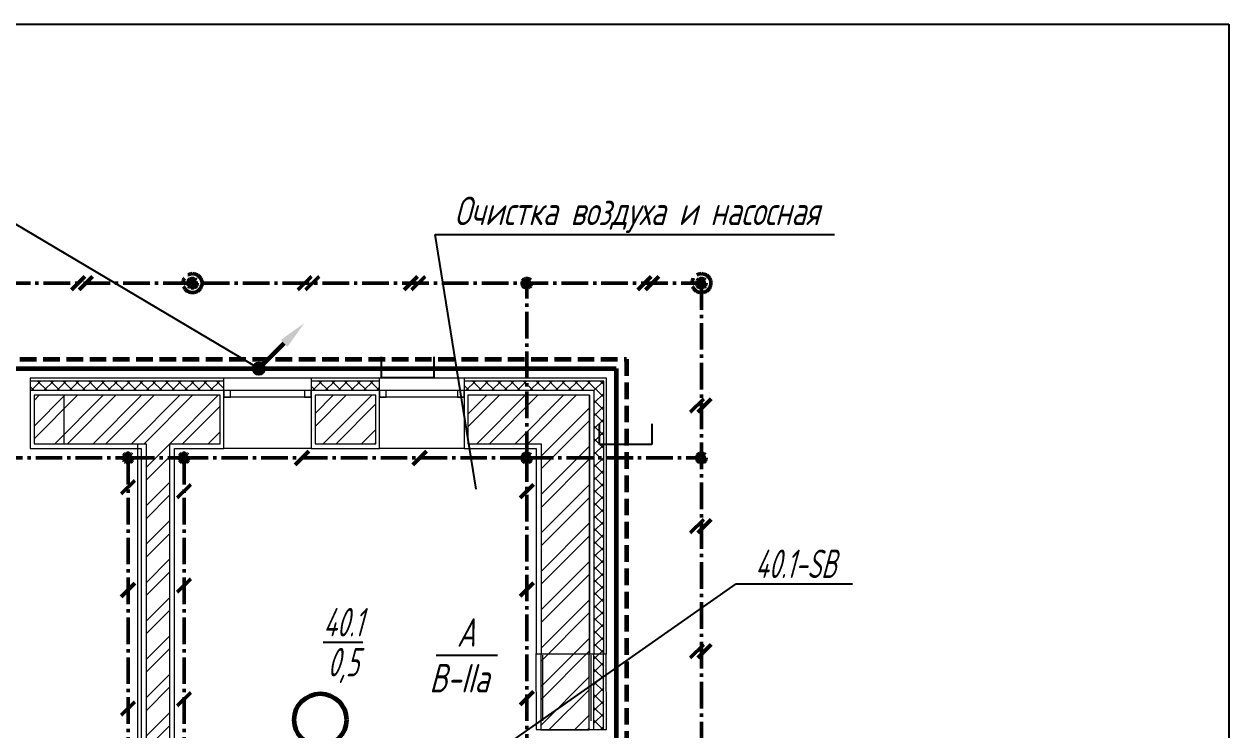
# Model space of a CAD drawing. Header units: millimetres. Extents: x -10490 to 5162, y -5053 to 76.
# Drawn here: x -4583.3 to -4220.4, y -1126.3 to -913.9 of the extents above; entities that cross this region are included whole.
import ezdxf
from ezdxf import colors
from ezdxf.entities.mleader import LeaderData, LeaderLine
from ezdxf.math import Vec2, Vec3

# ---------------------------------------------------------------- set-up
doc = ezdxf.new("R2010")
doc.units = ezdxf.units.MM
doc.linetypes.add('gost5', pattern=[7, 5, -2, 0])
doc.linetypes.add('gost6', pattern=[12, 8, -1.5, 1, -1.5])
for name, color, linetype, lineweight in [('Заземление (Вновь)', 6, 'gost6', 50), ('КаБель контрольный (Вновь)', 142, 'gost5', 60), ('КаБель силовой (Вновь)', 1, 'Continuous', 60), ('Линия выноска', 137, 'Continuous', 25), ('Рамка толстая', 7, 'Continuous', 60), ('Рамка тонкая', 5, 'Continuous', 25), ('Строительный', 251, 'Continuous', 13), ('Текст', 2, 'Continuous', 25), ('ЭлектрооБорудование (Вновь)', 160, 'Continuous', 60)]:
    doc.layers.add(name, color=color, linetype=linetype, lineweight=lineweight)
doc.styles.add('SIMPLEX', font='simplex.shx', dxfattribs={"width": 0.7, "oblique": 15})
doc.styles.add('СИМПЛЕКС', font='simplex.shx', dxfattribs={"width": 0.7, "oblique": 15, "height": 500})
pattern_1 = [(45, (-24521.441, 11720.4964), (-5.7787948, 5.7787948), []), (45, (-24517.5884, 11720.4964), (-5.7787948, 5.7787948), [])]
pattern_2 = [(45, (-24521.441, 11720.4964), (-1.92626494, 1.92626494), []), (135, (-24521.441, 11720.4964), (-1.92626494, -1.92626494), [])]

# ---------------------------------------------------------------- blocks, each defined once
blk = doc.blocks.new('_None')
blk = doc.blocks.new('A$C710D2D3C')
at = {"layer": 'Рамка тонкая'}
for p, q in [((0, 0), (0, 2)), ((0, 2), (5, 2)), ((5, 2), (5, 0))]:
    blk.add_line(p, q, dxfattribs=at)

msp = doc.modelspace()

# ---------------------------------------------------------------- hatches: boundary and pattern name
at = {"layer": 'Заземление (Вновь)'}
for points in [[(-4531.1501, -991.82369, 1), (-4534.0101, -991.82369, 1)], [(-4377.8541, -991.82369, 1), (-4380.7141, -991.82369, 1)]]:
    msp.add_hatch(color=256, dxfattribs=at).paths.add_polyline_path(points)
h = msp.add_hatch(color=256, dxfattribs=at)
h.paths.add_polyline_path([(-4433.3381, -991.82369, 0.414213562), (-4431.9081, -993.25369), (-4431.9081, -991.82369), (-4430.4781, -991.82369, 1)])
h.paths.add_polyline_path([(-4430.4781, -991.82369), (-4431.9081, -991.82369), (-4431.9081, -993.25369, 0.414213562)], flags=17)
h = msp.add_hatch(color=256, dxfattribs=at)
h.paths.add_polyline_path([(-4553.4581, -1044.44769, 0.414213562), (-4552.0281, -1045.87769), (-4552.0281, -1044.44769), (-4550.5981, -1044.44769, 1)])
h.paths.add_polyline_path([(-4550.5981, -1044.44769), (-4552.0281, -1044.44769), (-4552.0281, -1045.87769, 0.414213562)], flags=17)
h = msp.add_hatch(color=256, dxfattribs=at)
h.paths.add_polyline_path([(-4536.5841, -1044.44769, 0.414213562), (-4535.1541, -1045.87769), (-4535.1541, -1044.44769), (-4533.7241, -1044.44769, 1)])
h.paths.add_polyline_path([(-4533.7241, -1044.44769), (-4535.1541, -1044.44769), (-4535.1541, -1045.87769, 0.414213562)], flags=17)
h = msp.add_hatch(color=256, dxfattribs=at)
h.paths.add_polyline_path([(-4433.3381, -1044.44769, 0.414213562), (-4431.9081, -1045.87769), (-4431.9081, -1044.44769), (-4430.4781, -1044.44769, 1)])
h.paths.add_polyline_path([(-4430.4781, -1044.44769), (-4431.9081, -1044.44769), (-4431.9081, -1045.87769, 0.414213562)], flags=17)
h = msp.add_hatch(color=256, dxfattribs=at)
h.paths.add_polyline_path([(-4380.7141, -1044.44769, 0.414213562), (-4379.2841, -1045.87769), (-4379.2841, -1044.44769), (-4377.8541, -1044.44769, 1)])
h.paths.add_polyline_path([(-4377.8541, -1044.44769), (-4379.2841, -1044.44769), (-4379.2841, -1045.87769, 0.414213562)], flags=17)
at = {"layer": 'КаБель силовой (Вновь)'}
msp.add_hatch(color=256, dxfattribs=at).paths.add_polyline_path([(-4511.18934, -1017.56369, 1), (-4514.04934, -1017.56369, 1)])
at = {"layer": 'Строительный', "ltscale": 100}
h = msp.add_hatch(dxfattribs=at)
h.set_pattern_fill('ANSI37', color=256, scale=0.858)
h.set_pattern_definition(pattern_2)
h.paths.add_polyline_path([(-4523.1421, -1021.28169), (-4581.4861, -1021.28169), (-4581.4861, -1024.14169), (-4523.1421, -1024.14169)])
h = msp.add_hatch(dxfattribs=at)
h.set_pattern_fill('ANSI37', color=256, scale=0.858)
h.set_pattern_definition(pattern_2)
h.paths.add_polyline_path([(-4476.2381, -1021.28169), (-4496.8301, -1021.28169), (-4496.8301, -1024.14169), (-4476.2381, -1024.14169)])
h = msp.add_hatch(dxfattribs=at)
h.set_pattern_fill('ANSI37', color=256, scale=0.858)
h.set_pattern_definition(pattern_2)
h.paths.add_polyline_path([(-4408.7421, -1126.20793), (-4411.6021, -1126.20793), (-4411.6021, -1103.45253), (-4408.7421, -1103.45253)])
h.paths.add_polyline_path([(-4411.6021, -1103.45253), (-4408.7421, -1103.45253), (-4408.7421, -1021.28169), (-4450.7841, -1021.28169), (-4450.7841, -1024.14169), (-4411.6021, -1024.14169)])
h = msp.add_hatch(dxfattribs=at)
h.set_pattern_fill('ANSI32', color=256, scale=0.858)
h.set_pattern_definition(pattern_1)
h.paths.add_polyline_path([(-4413.0321, -1150.26769), (-4427.6181, -1150.26769), (-4427.6181, -1199.17369), (-4539.4441, -1199.17369), (-4539.4441, -1040.15769), (-4524.2861, -1040.15769), (-4524.2861, -1025.57169), (-4580.3421, -1025.57169), (-4580.3421, -1040.15769), (-4546.5941, -1040.15769), (-4546.5941, -1199.17369), (-4799.1321, -1199.17369), (-4799.1321, -1210.04169), (-4637.2561, -1210.04169), (-4637.2561, -1369.05769), (-4670.7181, -1369.05769), (-4670.7181, -1383.64369), (-4570.9041, -1383.64369), (-4570.9041, -1369.05769), (-4630.1061, -1369.05769), (-4630.1061, -1210.04169), (-4427.6181, -1210.04169), (-4427.6181, -1224.05569), (-4413.0321, -1224.05569)])
h = msp.add_hatch(dxfattribs=at)
h.set_pattern_fill('ANSI32', color=256, scale=0.858)
h.set_pattern_definition(pattern_1)
h.paths.add_polyline_path([(-4477.3821, -1025.57169), (-4495.6861, -1025.57169), (-4495.6861, -1040.15769), (-4477.3821, -1040.15769)])
h = msp.add_hatch(dxfattribs=at)
h.set_pattern_fill('ANSI32', color=256, scale=0.858)
h.set_pattern_definition(pattern_1)
h.paths.add_polyline_path([(-4413.0321, -1126.20793), (-4427.6181, -1126.20793), (-4427.6181, -1103.45253), (-4413.0321, -1103.45253)])
h.paths.add_polyline_path([(-4427.6181, -1103.45253), (-4413.0321, -1103.45253), (-4413.0321, -1025.57169), (-4449.6401, -1025.57169), (-4449.6401, -1040.15769), (-4427.6181, -1040.15769)])

# ---------------------------------------------------------------- linework, layer by layer
at = {"layer": 'Заземление (Вновь)'}
for p, q in [((-4565.02136, -989.80136), (-4569.06601, -993.84601)), ((-4562.73336, -989.80136), (-4566.77801, -993.84601)), ((-4496.78125, -989.80136), (-4500.8259, -993.84601)), ((-4494.49325, -989.80136), (-4498.5379, -993.84601)), ((-4464.84856, -989.80136), (-4468.89321, -993.84601)), ((-4462.56056, -989.80136), (-4466.60521, -993.84601)), ((-4394.42139, -989.80136), (-4398.46604, -993.84601)), ((-4392.13339, -989.80136), (-4396.17804, -993.84601)), ((-5405.4521, -991.82369), (-4379.2841, -991.82369)), ((-4431.9081, -1044.44769), (-4431.9081, -991.82369)), ((-4379.2841, -991.82369), (-4379.2841, -1417.39169)), ((-4378.61877, -1026.61198), (-4382.66343, -1030.65663)), ((-4376.33077, -1026.61198), (-4380.37543, -1030.65663)), ((-4627.8181, -1044.44769), (-4552.0281, -1044.44769)), ((-4552.0281, -1044.44769), (-4552.0281, -1159.58486)), ((-4552.0281, -1044.44769), (-4535.1541, -1044.44769)), ((-4535.1541, -1044.44769), (-4535.1541, -1159.58486)), ((-4431.9081, -1044.44769), (-4535.1541, -1044.44769)), ((-4497.60269, -1042.42536), (-4501.64735, -1046.47001)), ((-4462.16631, -1042.42536), (-4466.21096, -1046.47001)), ((-4431.9081, -1159.58486), (-4431.9081, -1044.44769)), ((-4431.9081, -1044.44769), (-4379.2841, -1044.44769)), ((-4550.00577, -1051.21475), (-4554.05043, -1055.2594)), ((-4533.13177, -1052.40817), (-4537.17643, -1056.45282)), ((-4429.88577, -1052.40817), (-4433.93043, -1056.45282)), ((-4378.61877, -1062.96834), (-4382.66343, -1067.01299)), ((-4376.33077, -1062.96834), (-4380.37543, -1067.01299)), ((-4533.13177, -1080.81698), (-4537.17643, -1084.86163)), ((-4550.00577, -1082.1597), (-4554.05043, -1086.20435)), ((-4429.88577, -1082.0107), (-4433.93043, -1086.05535)), ((-4378.61877, -1100.56712), (-4382.66343, -1104.61177)), ((-4376.33077, -1100.56712), (-4380.37543, -1104.61177)), ((-4533.13177, -1115.02067), (-4537.17643, -1119.06532)), ((-4429.88577, -1114.72239), (-4433.93043, -1118.76704)), ((-4550.00577, -1117.85538), (-4554.05043, -1121.90003))]:
    msp.add_line(p, q, dxfattribs=at)
for centre, radius in [((-4532.5801, -991.82369), 2.86), ((-4532.5801, -991.82369), 1.43), ((-4431.9081, -991.82369), 1.43), ((-4379.2841, -991.82369), 2.86), ((-4379.2841, -991.82369), 1.43), ((-4552.0281, -1044.44769), 1.43), ((-4535.1541, -1044.44769), 1.43), ((-4431.9081, -1044.44769), 1.43), ((-4379.2841, -1044.44769), 1.43)]:
    msp.add_circle(centre, radius, dxfattribs=at)
at = {"layer": 'КаБель контрольный (Вновь)'}
for p, q in [((-5382.5721, -1014.70369), (-4401.8781, -1014.70369)), ((-4401.8781, -1014.70369), (-4401.8781, -1220.05169))]:
    msp.add_line(p, q, dxfattribs=at)
at = {"layer": 'КаБель силовой (Вновь)'}
for p, q in [((-4511.60817, -1016.55253), (-4504.97425, -1009.9186)), ((-5379.7121, -1017.56369), (-4405.0241, -1017.56369)), ((-4405.0241, -1017.56369), (-4405.0241, -1151.00486))]:
    msp.add_line(p, q, dxfattribs=at)
msp.add_circle((-4512.61934, -1017.56369), 1.43, dxfattribs=at)
msp.add_solid([(-4505.98542, -1008.90744), (-4503.96309, -1010.92977), (-4498.90728, -1003.85163)], dxfattribs=at)
at = {"layer": 'Рамка толстая', "color": 18, "lineweight": -2, "true_color": 0x000000}
for p, q in [((-5553.53407, -913.86798), (-4220.40907, -913.86798)), ((-4220.40907, -913.86798), (-4220.40907, -1882.49298))]:
    msp.add_line(p, q, dxfattribs=at)
at = {"layer": 'Строительный', "ltscale": 100}
for p, q in [((-4496.8301, -1020.42369), (-4523.1421, -1020.42369)), ((-4450.7841, -1020.42369), (-4476.2381, -1020.42369)), ((-4407.8841, -1020.42369), (-4450.7841, -1020.42369)), ((-4450.7841, -1020.42369), (-4450.7841, -1021.28169)), ((-4407.8841, -1103.45253), (-4407.8841, -1020.42369)), ((-4496.8301, -1024.14169), (-4523.1421, -1024.14169)), ((-4496.8301, -1026.14369), (-4523.1421, -1026.14369)), ((-4450.7841, -1024.14169), (-4476.2381, -1024.14169)), ((-4450.7841, -1026.14369), (-4476.2381, -1026.14369)), ((-4411.6021, -1024.14169), (-4450.7841, -1024.14169)), ((-4450.7841, -1024.14169), (-4450.7841, -1041.58769)), ((-4411.6021, -1103.45253), (-4411.6021, -1024.14169)), ((-4496.8301, -1041.58769), (-4523.1421, -1041.58769)), ((-4450.7841, -1041.58769), (-4476.2381, -1041.58769)), ((-4450.7841, -1041.58769), (-4429.0481, -1041.58769)), ((-4429.0481, -1041.58769), (-4429.0481, -1103.45253)), ((-4429.13368, -1103.31923), (-4429.0481, -1126.20793)), ((-4411.68768, -1126.20793), (-4411.68768, -1103.31923)), ((-4407.8841, -1126.20793), (-4407.96968, -1103.31923))]:
    msp.add_line(p, q, dxfattribs=at)
at = {"layer": 'Строительный', "ltscale": 0.2}
for p, q in [((-4571.3331, -1025.5706), (-4571.3331, -1040.1566)), ((-4413.0321, -1025.5706), (-4413.0321, -1103.45253)), ((-4571.3331, -1040.1566), (-4549.1681, -1040.1566)), ((-4549.1681, -1040.1566), (-4549.1681, -1199.1726)), ((-4448.1386, -1040.1566), (-4445.53067, -1040.1566)), ((-4427.6181, -1040.1566), (-4427.6181, -1103.45253)), ((-4427.1938, -1103.74362), (-4427.1938, -1123.51228)), ((-4412.6078, -1103.74362), (-4412.6078, -1123.51228))]:
    msp.add_line(p, q, dxfattribs=at)
at = {"layer": 'Строительный', "ltscale": 400}
for p, q in [((-4407.8841, -1103.45253), (-4429.0481, -1103.45253)), ((-4429.0481, -1126.20793), (-4407.8841, -1126.20793))]:
    msp.add_line(p, q, dxfattribs=at)
at = {"layer": 'Строительный', "ltscale": 100}
for points in [[(-4523.1421, -1021.28169), (-4523.1421, -1020.42369), (-4581.4861, -1020.42369), (-4581.4861, -1021.28169)], [(-4523.1421, -1024.14169), (-4523.1421, -1021.28169), (-4581.4861, -1021.28169), (-4581.4861, -1024.14169)], [(-4476.2381, -1021.28169), (-4476.2381, -1020.42369), (-4496.8301, -1020.42369), (-4496.8301, -1021.28169)], [(-4476.2381, -1024.14169), (-4476.2381, -1021.28169), (-4496.8301, -1021.28169), (-4496.8301, -1024.14169)], [(-4408.7421, -1103.45253), (-4408.7421, -1021.28169), (-4450.7841, -1021.28169), (-4450.7841, -1024.14169)], [(-4413.0321, -1224.05569), (-4413.0321, -1150.26769), (-4427.6181, -1150.26769), (-4427.6181, -1199.17369), (-4539.4441, -1199.17369), (-4539.4441, -1040.15769), (-4524.2861, -1040.15769), (-4524.2861, -1025.57169), (-4580.3421, -1025.57169), (-4580.3421, -1040.15769), (-4546.5941, -1040.15769), (-4546.5941, -1199.17369), (-4799.1321, -1199.17369)], [(-4628.6761, -1211.47169), (-4429.0481, -1211.47169), (-4429.0481, -1225.19969), (-4411.6021, -1225.19969), (-4411.6021, -1150.26769), (-4429.0481, -1150.26769), (-4429.0481, -1197.74369), (-4538.0141, -1197.74369), (-4538.0141, -1041.58769), (-4523.1421, -1041.58769), (-4523.1421, -1024.14169), (-4581.4861, -1024.14169), (-4581.4861, -1041.58769), (-4548.0241, -1041.58769), (-4548.0241, -1197.74369), (-4630.6781, -1197.74369)], [(-4413.0321, -1103.45253), (-4413.0321, -1025.57169), (-4449.6401, -1025.57169), (-4449.6401, -1040.15769), (-4427.6181, -1040.15769), (-4427.6181, -1103.45253)], [(-4427.70368, -1103.31923), (-4427.70368, -1126.23499), (-4413.11768, -1126.23499)], [(-4413.11768, -1126.23499), (-4413.11768, -1103.31923)], [(-4411.68768, -1126.20793), (-4408.82768, -1126.20793), (-4408.82768, -1103.31923)]]:
    msp.add_lwpolyline(points, dxfattribs=at)
for points in [[(-4523.1421, -1026.14369), (-4521.1401, -1026.14369), (-4521.1401, -1024.14169), (-4523.1421, -1024.14169)], [(-4498.8321, -1026.14369), (-4496.8301, -1026.14369), (-4496.8301, -1024.14169), (-4498.8321, -1024.14169)], [(-4496.8301, -1041.58769), (-4476.2381, -1041.58769), (-4476.2381, -1024.14169), (-4496.8301, -1024.14169)], [(-4495.6861, -1040.15769), (-4477.3821, -1040.15769), (-4477.3821, -1025.57169), (-4495.6861, -1025.57169)], [(-4476.2381, -1026.14369), (-4474.2361, -1026.14369), (-4474.2361, -1024.14169), (-4476.2381, -1024.14169)], [(-4452.7861, -1026.14369), (-4450.7841, -1026.14369), (-4450.7841, -1024.14169), (-4452.7861, -1024.14169)]]:
    msp.add_lwpolyline(points, close=True, dxfattribs=at)
at = {"layer": 'Текст'}
msp.add_line((-4459.20797, -1103.79397), (-4440.70623, -1103.79397), dxfattribs=at)
at = {"layer": 'ЭлектрооБорудование (Вновь)', "ltscale": 10}
msp.add_circle((-4494.1131, -1123.2396), 7.865, dxfattribs=at)

# ---------------------------------------------------------------- block references
at = {"layer": 'КаБель силовой (Вновь)', "lineweight": 25, "xscale": 3.146000000000001, "yscale": 3.146000000000001, "zscale": 3.146000000000001, "rotation": 180}
for p in [(-4459.89259, -1014.05073), (-4394.25195, -1034.14563)]:
    msp.add_blockref('A$C710D2D3C', p, dxfattribs=at)

# ---------------------------------------------------------------- texts
at = {"layer": 'Текст', "style": 'SIMPLEX', "oblique": 15, "width": 0.7}
for s, p in [('А', (-4452.99696, -1101.24531)), ('В-IIа', (-4461.25737, -1115.01318))]:
    msp.add_text(s, height=8.58, dxfattribs=at).set_placement(p)
at = {"layer": 'Текст', "insert": (-4487.23886, -1099.89177), "char_height": 8.58, "width": 16.1612605, "attachment_point": 5, "style": 'SIMPLEX'}
msp.add_mtext('\\A1;{\\W0.6;\\S40.1/0,5;}', dxfattribs=at)

# ---------------------------------------------------------------- leaders
at = {"layer": 'Линия выноска'}
ml = msp.add_multileader_mtext('Standard', dxfattribs=at)
ml.set_content('ЭВ1-Н2\\Pна кровлю', color=2, style='СИМПЛЕКС')
ml.set_leader_properties()
ml.set_arrow_properties(name='NONE')
ml.build(insert=Vec2(0, 0))
ml.multileader.update_dxf_attribs({"text_left_attachment_type": 6, "text_right_attachment_type": 6, "dogleg_length": 0, "arrow_head_size": 5.72})
ctx = ml.context
ctx.base_point, ctx.char_height, ctx.arrow_head_size, ctx.landing_gap_size, ctx.plane_origin = Vec3(-4645.81149, -973.92522), 8.58, 5.72, 5.72, Vec3(-4659.0913, -1142.95286)
ctx.left_attachment, ctx.right_attachment, ctx.text_align_type = 6, 6, 2
notes = []
notes.append((ctx, [(1, (1, 1, 0), (-4586.26325, -973.92522), (-1, 0), 0, [(0, [(-4512.61934, -1017.56369)], 0, [])])]))
ctx.mtext.insert, ctx.mtext.alignment, ctx.mtext.flow_direction = Vec3(-4591.98325, -962.48522), 3, 5
ml = msp.add_multileader_mtext('Standard', dxfattribs=at)
ml.set_content('Очистка воздуха и насосная', color=2, style='СИМПЛЕКС')
ml.set_leader_properties()
ml.set_arrow_properties(name='NONE')
ml.build(insert=Vec2(0, 0))
ml.multileader.update_dxf_attribs({"text_left_attachment_type": 6, "text_right_attachment_type": 6, "dogleg_length": 0, "arrow_head_size": 5.72})
ctx = ml.context
ctx.base_point, ctx.char_height, ctx.arrow_head_size, ctx.landing_gap_size, ctx.plane_origin = Vec3(-4459.46815, -977.23546), 8.58, 5.72, 5.72, Vec3(-4327.96693, -1116.41451)
ctx.left_attachment, ctx.right_attachment = 6, 6
notes.append((ctx, [(0, (1, 1, 0), (-4459.46815, -977.23546), (1, 0), 0, [(0, [(-4447.13222, -1053.80752)], 0, [])])]))
ctx.mtext.insert, ctx.mtext.flow_direction = Vec3(-4453.74815, -965.79546), 5
ml = msp.add_multileader_mtext('Standard', dxfattribs=at)
ml.set_content('{\\W0.6;40.1-SB}', color=2, style='СИМПЛЕКС')
ml.set_leader_properties()
ml.set_arrow_properties(name='NONE')
ml.build(insert=Vec2(0, 0))
ml.multileader.update_dxf_attribs({"text_left_attachment_type": 6, "text_right_attachment_type": 6, "dogleg_length": 0, "arrow_head_size": 5.72})
ctx = ml.context
ctx.base_point, ctx.char_height, ctx.arrow_head_size, ctx.landing_gap_size, ctx.plane_origin = Vec3(-4368.84871, -1082.30424), 8.58, 5.72, 5.72, Vec3(-4419.07501, -1200.49588)
ctx.left_attachment, ctx.right_attachment = 6, 6
notes.append((ctx, [(0, (1, 1, 0), (-4368.84871, -1082.30424), (1, 0), 0, [(0, [(-4445.24142, -1135.7582)], 0, [])])]))
ctx.mtext.insert, ctx.mtext.flow_direction = Vec3(-4363.12871, -1072.00824), 5
for ctx, leaders in notes:
    for number, flags, end, landing, length, lines in leaders:
        leader = LeaderData()
        leader.index, (leader.has_last_leader_line, leader.has_dogleg_vector, leader.attachment_direction) = number, flags
        leader.last_leader_point, leader.dogleg_vector, leader.dogleg_length = Vec3(end), Vec3(landing), length
        for number, points, colour, breaks in lines:
            line = LeaderLine()
            line.index, line.vertices, line.color, line.breaks = number, Vec3.list(points), colors.encode_raw_color(colour), breaks
            leader.lines.append(line)
        ctx.leaders.append(leader)

doc.saveas('drawing.dxf')
